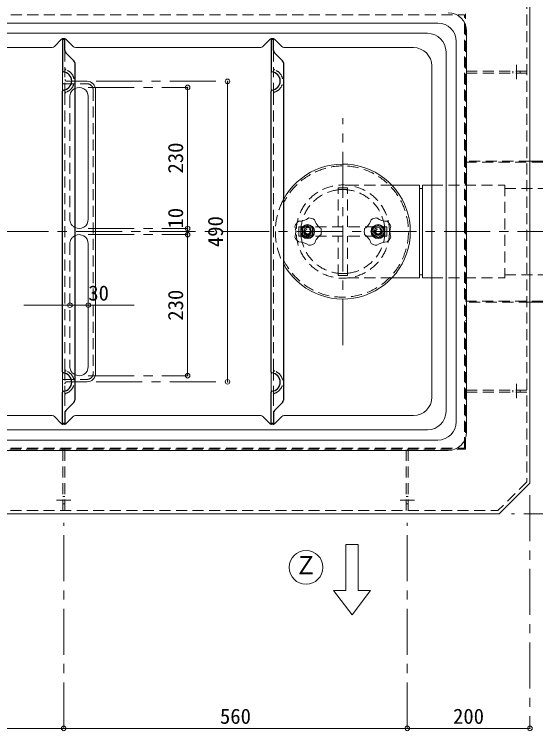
# Model space of a CAD drawing. Units: millimetres at full size, sheet at 1:15. Extents: x -3151 to 2924, y -2106 to 2109.
# Drawn here: x -1614 to -764, y 353 to 1521 of the extents above; entities that cross this region are included whole.
import ezdxf
from ezdxf.enums import TextEntityAlignment as Align

# ---------------------------------------------------------------- set-up
doc = ezdxf.new("R2010")
doc.units = ezdxf.units.MM
doc.header["$LTSCALE"] = 15
doc.header["$PDMODE"] = 32
doc.header["$PDSIZE"] = 7.5
doc.linetypes.add('CHAIN1', pattern=[8, 5, -1, 1, -1])
doc.linetypes.add('DASHED1', pattern=[1.8, 1.2, -0.6])
doc.layers.add('0-0____1', color=4, linetype='Continuous', lineweight=9)
doc.styles.add('ＭＳ ゴシック', font='')
doc.styles.get('ＭＳ ゴシック').set_extended_font_data('MS Gothic')

msp = doc.modelspace()

# ---------------------------------------------------------------- linework, layer by layer
at = {"layer": '0-0____1', "linetype": 'DASHED1'}
for p, q in [((-778.4, 1574.6), (-778.4, 758.75)), ((-2186.8, 1520.07), (-880, 1520.07)), ((-880, 813.27), (-880, 1520.07)), ((-878.4, 811.67), (-878.4, 1521.67)), ((-1531.4, 1391.32), (-1531.4, 1433.03)), ((-1191.4, 1391.32), (-1191.4, 1433.03)), ((-778.4, 1428.27), (-878.4, 1428.27)), ((-778.4, 1425.07), (-878.4, 1425.07)), ((-801.4, 1425.07), (-801.4, 1428.27)), ((-789.4, 1425.07), (-789.4, 1428.27)), ((-1533.9, 1407.67), (-1495.4, 1407.67)), ((-1528.4, 1411.67), (-1515.4, 1411.67)), ((-1485.4, 1397.67), (-1485.4, 935.67)), ((-1523.4, 1386.67), (-1523.4, 1186.67)), ((-878.4, 1311.67), (-876.8, 1311.67)), ((-876.8, 1021.67), (-876.8, 1311.67)), ((-773.4, 1281.67), (-878.4, 1281.67)), ((-878.4, 1280.07), (-280, 1280.07)), ((-1085.9, 1174.17), (-1085.9, 1238.17)), ((-1070.9, 1238.17), (-1085.9, 1238.17)), ((-1070.9, 1174.17), (-1070.9, 1238.17)), ((-998.4, 1242.17), (-1069.7, 1242.17)), ((-933.4, 1242.17), (-814.4, 1242.17)), ((-880, 1247.17), (-878.4, 1247.17)), ((-814.4, 1242.17), (-814.4, 1091.17)), ((-1070.9, 1235.17), (-1085.9, 1235.17)), ((-814.4, 1237.02), (-238.4, 1237.02)), ((-1149.9, 1174.17), (-1006.9, 1174.17)), ((-1149.9, 1159.17), (-1149.9, 1174.17)), ((-1146.9, 1159.17), (-1146.9, 1174.17)), ((-1135.9, 1176.2), (-1144.15, 1171.44)), ((-1144.15, 1171.44), (-1144.15, 1161.91)), ((-1127.65, 1171.44), (-1135.9, 1176.2)), ((-1029.15, 1171.44), (-1020.9, 1176.2)), ((-1020.9, 1176.2), (-1012.65, 1171.44)), ((-1012.65, 1171.44), (-1012.65, 1161.91)), ((-1009.9, 1159.17), (-1009.9, 1174.17)), ((-1006.9, 1159.17), (-1006.9, 1174.17)), ((-1149.9, 1159.17), (-1006.9, 1159.17)), ((-1085.9, 1095.17), (-1085.9, 1159.17)), ((-1070.9, 1095.17), (-1070.9, 1159.17)), ((-1523.4, 1146.67), (-1523.4, 946.67)), ((-1070.9, 1098.17), (-1085.9, 1098.17)), ((-1070.9, 1095.17), (-1085.9, 1095.17)), ((-998.4, 1091.17), (-1069.7, 1091.17)), ((-933.4, 1091.17), (-814.4, 1091.17)), ((-814.4, 1096.32), (-238.4, 1096.32)), ((-880, 1086.17), (-878.4, 1086.17)), ((-878.4, 1053.27), (-280, 1053.27)), ((-773.4, 1051.67), (-878.4, 1051.67)), ((-878.4, 1021.67), (-876.8, 1021.67)), ((-1531.4, 942.03), (-1531.4, 900.32)), ((-1191.4, 942.03), (-1191.4, 900.32)), ((-1533.9, 925.67), (-1495.4, 925.67)), ((-1528.4, 921.67), (-1515.4, 921.67)), ((-778.4, 908.27), (-878.4, 908.27)), ((-778.4, 905.07), (-878.4, 905.07)), ((-801.4, 908.27), (-801.4, 905.07)), ((-789.4, 908.27), (-789.4, 905.07)), ((-2188.4, 811.67), (-878.4, 811.67)), ((-2186.8, 813.27), (-880, 813.27)), ((-1535, 711.67), (-1535, 811.67)), ((-1531.8, 711.67), (-1531.8, 811.67)), ((-975, 711.67), (-975, 811.67)), ((-971.8, 711.67), (-971.8, 811.67)), ((-778.4, 758.75), (-825.47, 711.67)), ((-1531.8, 734.67), (-1535, 734.67)), ((-971.8, 734.67), (-975, 734.67)), ((-1531.8, 722.67), (-1535, 722.67)), ((-971.8, 722.67), (-975, 722.67))]:
    msp.add_line(p, q, dxfattribs=at)
at = {"layer": '0-0____1'}
for p, q in [((-923.4, 1506.67), (-2143.4, 1506.67)), ((-2126.61, 1489.89), (-940.19, 1489.89)), ((-876.61, 1493.46), (-876.61, 839.89)), ((-893.4, 856.67), (-893.4, 1476.67)), ((-910.19, 1459.89), (-910.19, 873.46)), ((-1535.4, 1428.61), (-1535.4, 1395.74)), ((-1195.4, 1428.61), (-1195.4, 1395.74)), ((-1495.4, 1411.67), (-1515.4, 1411.67)), ((-1331.4, 1401.67), (-1331.4, 1171.67)), ((-1266.4, 921.67), (-1266.4, 1411.67)), ((-1481.4, 935.67), (-1481.4, 1397.67)), ((-1493.4, 1386.67), (-1493.4, 1186.67)), ((-773.4, 1281.67), (-278.4, 1281.67)), ((-953.4, 1242.17), (-998.4, 1242.17)), ((-953.4, 1242.17), (-953.4, 1091.17)), ((-933.4, 1242.17), (-948.4, 1242.17)), ((-948.4, 1091.17), (-948.4, 1242.17)), ((-948.4, 1237.02), (-953.4, 1237.02)), ((-1331.4, 1171.67), (-1331.4, 1161.67)), ((-1331.4, 1161.67), (-1331.4, 931.67)), ((-1493.4, 1146.67), (-1493.4, 946.67)), ((-953.4, 1091.17), (-998.4, 1091.17)), ((-948.4, 1096.32), (-953.4, 1096.32)), ((-933.4, 1091.17), (-948.4, 1091.17)), ((-773.4, 1051.67), (-278.4, 1051.67)), ((-1598.4, 1046.67), (-1418.4, 1046.67)), ((-1535.4, 904.74), (-1535.4, 937.61)), ((-1195.4, 904.74), (-1195.4, 937.61)), ((-1495.4, 921.67), (-1515.4, 921.67)), ((-2126.61, 843.46), (-940.19, 843.46)), ((-2143.4, 826.67), (-923.4, 826.67)), ((-2160.19, 809.89), (-906.61, 809.89)), ((-1073.4, 656.67), (-1073.4, 581.67)), ((-1053.4, 656.67), (-1073.4, 656.67)), ((-1093.4, 581.67), (-1073.4, 581.67)), ((-1063.4, 541.67), (-1093.4, 581.67)), ((-1533.4, 356.67), (-2093.4, 356.67)), ((-973.4, 356.67), (-1533.4, 356.67)), ((-773.4, 356.67), (-973.4, 356.67))]:
    msp.add_line(p, q, dxfattribs=at)
at = {"layer": '0-0____1', "color": 7, "lineweight": 18}
for p, q in [((-1548.72, 1468.18), (-1536.98, 1480.17)), ((-1518.09, 1468.18), (-1529.83, 1480.17)), ((-1208.72, 1468.18), (-1196.98, 1480.17)), ((-1178.09, 1468.18), (-1189.83, 1480.17)), ((-1552.29, 1466.67), (-1854.51, 1466.67)), ((-1212.29, 1466.67), (-1514.51, 1466.67)), ((-963.4, 1466.67), (-1174.51, 1466.67)), ((-933.4, 896.67), (-933.4, 1436.67)), ((-1854.51, 866.67), (-1552.29, 866.67)), ((-1548.72, 865.17), (-1536.98, 853.18)), ((-1518.09, 865.17), (-1529.83, 853.18)), ((-1514.51, 866.67), (-1212.29, 866.67)), ((-1208.72, 865.17), (-1196.98, 853.18)), ((-1178.09, 865.17), (-1189.83, 853.18)), ((-1174.51, 866.67), (-963.4, 866.67)), ((-823.4, 706.67), (-773.4, 756.67)), ((-2243.4, 706.67), (-823.4, 706.67))]:
    msp.add_line(p, q, dxfattribs=at)
at = {"layer": '0-0____1', "color": 5, "lineweight": 25}
for p, q in [((-1531.4, 1479.67), (-1535.4, 1479.67)), ((-1535.4, 1479.67), (-1535.4, 1428.61)), ((-1531.4, 1461.75), (-1531.4, 1479.67)), ((-1191.4, 1479.67), (-1195.4, 1479.67)), ((-1195.4, 1479.67), (-1195.4, 1428.61)), ((-1191.4, 1461.75), (-1191.4, 1479.67)), ((-1529.94, 1458.21), (-1516.87, 1445.14)), ((-1189.94, 1458.21), (-1176.87, 1445.14)), ((-1515.4, 1441.6), (-1515.4, 891.75)), ((-1175.4, 1441.6), (-1175.4, 891.75)), ((-1535.4, 937.61), (-1535.4, 1395.74)), ((-1195.4, 937.61), (-1195.4, 1395.74)), ((-1535.4, 853.67), (-1535.4, 904.74)), ((-1195.4, 853.67), (-1195.4, 904.74)), ((-1529.94, 875.14), (-1516.87, 888.21)), ((-1189.94, 875.14), (-1176.87, 888.21)), ((-1531.4, 871.6), (-1531.4, 853.67)), ((-1191.4, 871.6), (-1191.4, 853.67)), ((-1531.4, 853.67), (-1535.4, 853.67)), ((-1191.4, 853.67), (-1195.4, 853.67))]:
    msp.add_line(p, q, dxfattribs=at)
at = {"layer": '0-0____1', "color": 7, "linetype": 'DASHED1', "lineweight": 18}
for p, q in [((-1531.4, 1461.75), (-1531.4, 1433.03)), ((-1191.4, 1461.75), (-1191.4, 1433.03)), ((-1531.4, 1391.32), (-1531.4, 942.03)), ((-1191.4, 1391.32), (-1191.4, 942.03)), ((-1531.4, 900.32), (-1531.4, 871.6)), ((-1191.4, 900.32), (-1191.4, 871.6))]:
    msp.add_line(p, q, dxfattribs=at)
at = {"layer": '0-0____1', "linetype": 'CHAIN1'}
for p, q in [((-795.4, 1438.27), (-795.4, 1415.07)), ((-1493.4, 1401.67), (-1331.4, 1401.67)), ((-1480.4, 1411.67), (-1281.4, 1411.67)), ((-1078.4, 981.67), (-1078.4, 1351.67)), ((-1493.4, 1171.67), (-1331.4, 1171.67)), ((-2593.4, 1166.67), (101.6, 1166.67)), ((-1493.4, 1161.67), (-1331.4, 1161.67)), ((-1493.4, 931.67), (-1331.4, 931.67)), ((-1480.4, 921.67), (-1281.4, 921.67)), ((-795.4, 895.07), (-795.4, 918.27)), ((-773.4, 736.67), (-773.4, 356.67)), ((-1545, 728.67), (-1521.8, 728.67)), ((-985, 728.67), (-961.8, 728.67)), ((251.6, 706.67), (-803.4, 706.67)), ((-1533.4, 356.67), (-1533.4, 691.67)), ((-973.4, 356.67), (-973.4, 691.67))]:
    msp.add_line(p, q, dxfattribs=at)
at = {"layer": '0-0____1', "color": 7, "lineweight": 18}
msp.add_lwpolyline([(-823.4, 1626.67), (-773.4, 1576.67), (-773.4, 756.67)], dxfattribs=at)
at = {"layer": '0-0____1', "linetype": 'DASHED1'}
for points in [[(-2288.4, 1574.6), (-2288.4, 758.75), (-2241.33, 711.67), (-825.47, 711.67)], [(-1127.65, 1171.44), (-1127.65, 1161.91), (-1135.9, 1157.15), (-1144.15, 1161.91)], [(-1029.15, 1171.44), (-1029.15, 1161.91), (-1020.9, 1157.15), (-1012.65, 1161.91)]]:
    msp.add_lwpolyline(points, dxfattribs=at)
at = {"layer": '0-0____1'}
msp.add_lwpolyline([(-1053.4, 656.67), (-1053.4, 581.67), (-1033.4, 581.67), (-1063.4, 541.67)], dxfattribs=at)
at = {"layer": '0-0____1', "linetype": 'DASHED1'}
for centre, radius in [((-1078.4, 1166.67), 76), ((-1078.4, 1166.67), 68.5), ((-1135.9, 1166.67), 5), ((-1135.9, 1166.67), 4), ((-1020.9, 1166.67), 5), ((-1020.9, 1166.67), 4)]:
    msp.add_circle(centre, radius, dxfattribs=at)
at = {"layer": '0-0____1', "color": 7, "lineweight": 18}
for centre, radius in [((-1135.9, 1166.67), 11.5), ((-1135.9, 1166.67), 10.5), ((-1135.9, 1166.67), 6.5), ((-1020.9, 1166.67), 11.5), ((-1020.9, 1166.67), 10.5), ((-1020.9, 1166.67), 6.5), ((-1138.4, 619.17), 27.5)]:
    msp.add_circle(centre, radius, dxfattribs=at)
at = {"layer": '0-0____1'}
for centre, radius, start, end in [((-906.61, 1493.46), 30, 0, 90), ((-923.4, 1476.67), 30, 0, 90), ((-940.19, 1459.89), 30, 0, 90), ((-1508.4, 1386.67), 15, 0, 117.81814), ((-1495.4, 1397.67), 14, 0, 90), ((-1508.4, 1186.67), 15, 242.18186, 0), ((-1508.4, 1146.67), 15, 0, 117.81814), ((-1508.4, 946.67), 15, 242.18186, 0), ((-1495.4, 935.67), 14, 270, 0), ((-940.19, 873.46), 30, 270, 0), ((-923.4, 856.67), 30, 270, 0), ((-906.61, 839.89), 30, 270, 0)]:
    msp.add_arc(centre, radius, start, end, dxfattribs=at)
at = {"layer": '0-0____1', "color": 7, "lineweight": 18}
for centre, radius, start, end in [((-1533.4, 1476.67), 5, 44.3947, 135.6053), ((-1193.4, 1476.67), 5, 44.3947, 135.6053), ((-1552.29, 1471.67), 5, 270, 315.6053), ((-1514.51, 1471.67), 5, 224.3947, 270), ((-1212.29, 1471.67), 5, 270, 315.6053), ((-1174.51, 1471.67), 5, 224.3947, 270), ((-963.4, 1436.67), 30, 0, 90), ((-1078.4, 1166.67), 110, 208.13753, 151.86247), ((-1135.9, 1166.67), 22.5, 131.57818, 156.42182), ((-1150.39, 1211.25), 27.75, 269.07536, 306.92464), ((-1135.9, 1166.67), 22.5, 59.57818, 84.42182), ((-1097.98, 1194.22), 27.75, 197.07536, 234.92464), ((-1058.82, 1194.22), 27.75, 305.07536, 342.92464), ((-1020.9, 1166.67), 22.5, 95.57818, 120.42182), ((-1006.42, 1211.25), 27.75, 233.07536, 270.92464), ((-1020.9, 1166.67), 22.5, 23.57818, 48.42182), ((-1182.78, 1166.67), 27.75, 341.07536, 18.92464), ((-1135.9, 1166.67), 22.5, 347.57818, 12.42182), ((-1020.9, 1166.67), 22.5, 167.57818, 192.42182), ((-974.03, 1166.67), 27.75, 161.07536, 198.92464), ((-1135.9, 1166.67), 22.5, 203.57818, 228.42182), ((-1097.98, 1139.12), 27.75, 125.07536, 162.92464), ((-1058.82, 1139.12), 27.75, 17.07536, 54.92464), ((-1020.9, 1166.67), 22.5, 311.57818, 336.42182), ((-1150.39, 1122.1), 27.75, 53.07536, 90.92464), ((-1135.9, 1166.67), 22.5, 275.57818, 300.42182), ((-1020.9, 1166.67), 22.5, 239.57818, 264.42182), ((-1006.42, 1122.1), 27.75, 89.07536, 126.92464), ((-963.4, 896.67), 30, 270, 0), ((-1552.29, 861.67), 5, 44.3947, 90), ((-1514.51, 861.67), 5, 90, 135.6053), ((-1212.29, 861.67), 5, 44.3947, 90), ((-1174.51, 861.67), 5, 90, 135.6053), ((-1533.4, 856.67), 5, 224.3947, 315.6053), ((-1193.4, 856.67), 5, 224.3947, 315.6053)]:
    msp.add_arc(centre, radius, start, end, dxfattribs=at)
at = {"layer": '0-0____1', "color": 5, "lineweight": 25}
for centre, radius, start, end in [((-1526.4, 1461.75), 5, 180, 225), ((-1186.4, 1461.75), 5, 180, 225), ((-1520.4, 1441.6), 5, 0, 45), ((-1180.4, 1441.6), 5, 0, 45), ((-1533.9, 1428.61), 1.5, 180, 264.78409), ((-1535.4, 1412.17), 15, 275.21591, 84.78409), ((-1193.9, 1428.61), 1.5, 180, 264.78409), ((-1195.4, 1412.17), 15, 275.21591, 84.78409), ((-1533.9, 1395.74), 1.5, 95.21591, 180), ((-1193.9, 1395.74), 1.5, 95.21591, 180), ((-1533.9, 937.61), 1.5, 180, 264.78409), ((-1535.4, 921.17), 15, 275.21591, 84.78409), ((-1193.9, 937.61), 1.5, 180, 264.78409), ((-1195.4, 921.17), 15, 275.21591, 84.78409), ((-1533.9, 904.74), 1.5, 95.21591, 180), ((-1193.9, 904.74), 1.5, 95.21591, 180), ((-1520.4, 891.75), 5, 315, 0), ((-1180.4, 891.75), 5, 315, 0), ((-1526.4, 871.6), 5, 135, 180), ((-1186.4, 871.6), 5, 135, 180)]:
    msp.add_arc(centre, radius, start, end, dxfattribs=at)
at = {"layer": '0-0____1', "color": 7, "linetype": 'DASHED1', "lineweight": 18}
for centre, radius, start, end in [((-1528.4, 1433.03), 3, 180, 251.447), ((-1535.4, 1412.17), 19, 288.553, 71.447), ((-1188.4, 1433.03), 3, 180, 251.447), ((-1195.4, 1412.17), 19, 288.553, 71.447), ((-1528.4, 1391.32), 3, 108.553, 180), ((-1188.4, 1391.32), 3, 108.553, 180), ((-1528.4, 942.03), 3, 180, 251.447), ((-1535.4, 921.17), 19, 288.553, 71.447), ((-1188.4, 942.03), 3, 180, 251.447), ((-1195.4, 921.17), 19, 288.553, 71.447), ((-1528.4, 900.32), 3, 108.553, 180), ((-1188.4, 900.32), 3, 108.553, 180)]:
    msp.add_arc(centre, radius, start, end, dxfattribs=at)
at = {"layer": '0-0____1', "linetype": 'DASHED1'}
for centre, radius, start, end in [((-1528.4, 1414.67), 3, 180, 270), ((-1533.9, 1409.17), 1.5, 180, 270), ((-1495.4, 1397.67), 10, 0, 90), ((-1508.4, 1386.67), 15, 117.81814, 180), ((-1078.4, 1166.67), 107, 204.96822, 155.03178), ((-1078.4, 1166.67), 110, 151.86247, 208.13753), ((-1508.4, 1186.67), 15, 180, 242.18186), ((-1508.4, 1146.67), 15, 117.81814, 180), ((-1508.4, 946.67), 15, 180, 242.18186), ((-1495.4, 935.67), 10, 270, 0), ((-1533.9, 924.17), 1.5, 90, 180), ((-1528.4, 918.67), 3, 90, 180)]:
    msp.add_arc(centre, radius, start, end, dxfattribs=at)
at = {"layer": '0-0____1', "color": 1}
for p in [(-1266.4, 1411.67), (-1331.4, 1401.67), (-1331.4, 1171.67), (-1331.4, 1161.67), (-1523.4, 1046.67), (-1493.4, 1046.67), (-1331.4, 931.67), (-1266.4, 921.67), (-1533.4, 356.67), (-973.4, 356.67), (-773.4, 356.67)]:
    msp.add_point(p, dxfattribs=at)

# ---------------------------------------------------------------- texts
at = {"layer": '0-0____1', "color": 7, "style": 'ＭＳ ゴシック'}
for s, p in [('230', (-1331.4, 1261.36)), ('10', (-1331.4, 1171.67)), ('490', (-1266.4, 1141.36)), ('230', (-1331.4, 1021.36))]:
    msp.add_text(s, height=24.74, rotation=90, dxfattribs=at).set_placement(p, align=Align.BOTTOM_LEFT)
for s, p in [('30', (-1493.4, 1046.67)), ('560', (-1278.72, 356.67)), ('200', (-898.72, 356.67))]:
    msp.add_text(s, height=24.74, dxfattribs=at).set_placement(p, align=Align.BOTTOM_LEFT)
at = {"layer": '0-0____1', "color": 7, "style": 'ＭＳ ゴシック', "width": 0.9}
msp.add_text('Ｚ', height=30.24, dxfattribs=at).set_placement((-1157.15, 598.55), align=Align.BOTTOM_LEFT)

doc.saveas('drawing.dxf')
